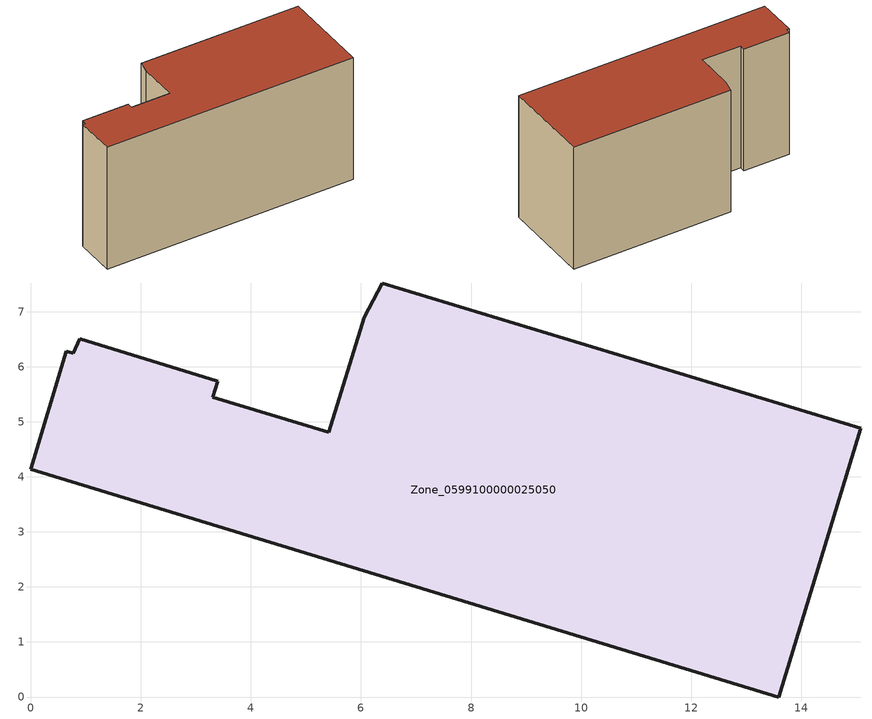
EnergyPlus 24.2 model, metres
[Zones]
Zone_0599100000025050
 floor ground (C_G): 3.31,5.45 5.42,4.81 6.06,6.9 6.39,7.52 15.08,4.88 13.59,0 0,4.14 0.65,6.29 0.77,6.25 0.89,6.51 3.4,5.74 z0
 wall outside (C_F): 13.59,0 15.08,4.88 6.39,7.52 6.06,6.9 5.42,4.81 3.31,5.45 3.4,5.74 0.89,6.51 0.77,6.25 0.65,6.29 0,4.14 13.59,0 z0:7.36
 roof outside (C_R): 0.89,6.51 0.77,6.25 0.65,6.29 0,4.14 13.59,0 15.08,4.88 6.39,7.52 6.06,6.9 5.42,4.81 3.31,5.45 3.4,5.74 z7.36
[BUILDING]
Pand.0599100000025050: North Axis=0; Terrain=City; Loads Convergence Tolerance Value=0.04; Temperature Convergence Tolerance Value=0.4; Solar Distribution=FullExterior; Maximum Number of Warmup Days=25; Minimum Number of Warmup Days=1
[Site:Location]
Rotterdam.The.Hague.AP_ZH_NLD Design_Conditions: Latitude=51.96; Longitude=4.45; Time Zone=1; Elevation=-4.5
[SITE:GROUNDTEMPERATURE:BUILDINGSURFACE]
18, 18, 18, 18, 18, 18, 18, 18, 18, 18, 18, 18
[MATERIAL] Thermal Absorptance=0.9; Solar Absorptance=0.7; Visible Absorptance=0.7
Name | Roughness | Thickness | Conductivity | Density | Specific Heat
G.TI.1975-1991 | MediumSmooth | 0.15 | 0.288461 | 540 | 1210
F.TI.1975-1991 | Rough | 0.3 | 0.230769 | 1920 | 840
R.TI.1975-1991 | MediumRough | 0.2 | 0.153846 | 1500 | 1000
[CONSTRUCTION]
C_G: G.TI.1975-1991
C_F: F.TI.1975-1991
C_R: R.TI.1975-1991
[ZONE]
Zone_0599100000025050: Type=1; Multiplier=1; Ceiling Height=Autocalculate; Volume=Autocalculate; Floor Area=autocalculate; Part of Total Floor Area=Yes
[ZONEINFILTRATION:DESIGNFLOWRATE]
Infil_Zone_0599100000025050: Zone or ZoneList or Space or SpaceList=Zone_0599100000025050; Schedule=AlwaysOn; Design Flow Rate Calculation Method=Flow/Area; Flow Rate per Floor Area=0.003; Constant Term Coefficient=1; Temperature Term Coefficient=0; Velocity Term Coefficient=0; Velocity Squared Term Coefficient=0
[HVACTEMPLATE:ZONE:IDEALLOADSAIRSYSTEM]
Zone_0599100000025050: Maximum Heating Supply Air Temperature=50; Minimum Cooling Supply Air Temperature=13; Maximum Heating Supply Air Humidity Ratio=0.0156; Minimum Cooling Supply Air Humidity Ratio=0.0077; Heating Limit=NoLimit; Cooling Limit=NoLimit; Dehumidification Control Type=ConstantSensibleHeatRatio; Cooling Sensible Heat Ratio=0.7; Dehumidification Setpoint=60; Humidification Control Type=None; Humidification Setpoint=30; Outdoor Air Method=None; Outdoor Air Flow Rate per Person=0.00944; Outdoor Air Flow Rate per Zone Floor Area=0; Outdoor Air Flow Rate per Zone=0; Demand Controlled Ventilation Type=None; Outdoor Air Economizer Type=NoEconomizer; Heat Recovery Type=None; Sensible Heat Recovery Effectiveness=0.7; Latent Heat Recovery Effectiveness=0.65
[ZONECONTROL:THERMOSTAT]
ThermostatControl_Zone_0599100000025050: Zone or ZoneList=Zone_0599100000025050; Control Type Schedule=DualSetpointControlType; Control 1=Thermostat_Zone_0599100000025050; Temperature Difference Between Cutout And Setpoint=0
[THERMOSTATSETPOINT:DUALSETPOINT]
Thermostat_Zone_0599100000025050: Heating Setpoint Temperature Schedule=HeatingSetpoint_Zone_0599100000025050; Cooling Setpoint Temperature Schedule=CoolingSetpoint_Zone_0599100000025050
[SCHEDULE:COMPACT]
HeatingSetpoint_Zone_0599100000025050: Through: 12/31, For: AllDays, Until: 24:00, 21
CoolingSetpoint_Zone_0599100000025050: Through: 12/31, For: AllDays, Until: 24:00, 24
DualSetpointControlType: Through: 12/31, For: AllDays, Until: 24:00, 4
AlwaysOn: Through: 12/31, For: AllDays, Until: 24:00, 1
